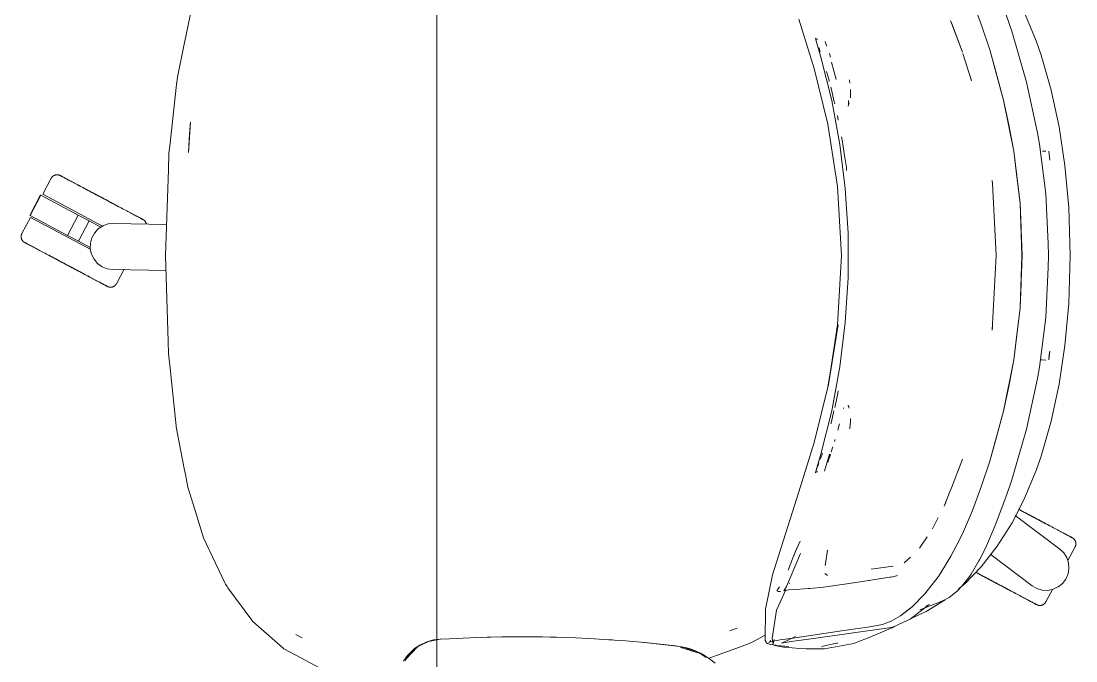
# Model space of a CAD drawing. Header units: millimetres. Extents: x 155927 to 295199, y -4084 to 97293.
# Drawn here: x 209941 to 210581, y 10181 to 10570 of the extents above; entities that cross this region are included whole.
import ezdxf

# ---------------------------------------------------------------- set-up
doc = ezdxf.new("R2010")
doc.units = ezdxf.units.MM
doc.header["$MEASUREMENT"] = 0
doc.layers.add('G-IMPT', color=8, linetype='CONTINUOUS', lineweight=9)
doc.layers.add('I-FURN', color=8, linetype='CONTINUOUS', lineweight=9)

msp = doc.modelspace()

# ---------------------------------------------------------------- linework, layer by layer
at = {"layer": 'G-IMPT'}
for p, q in [((210518.14, 10581.89), (210523.6, 10567.01)), ((210040.53, 10560.12), (210043.4, 10573.94)), ((210538.31, 10573.9), (210540.71, 10566.96)), ((210556.7, 10557.61), (210549.18, 10575.58)), ((210412.71, 10570.7), (210421.89, 10540.72)), ((210505.3, 10568.2), (210504.64, 10569.93)), ((210512.01, 10550.75), (210505.19, 10569.16)), ((210512.01, 10550.75), (210505.3, 10568.2)), ((210528.61, 10552.09), (210523.6, 10567.01)), ((210541.91, 10563.36), (210540.71, 10566.96)), ((210039.77, 10556.44), (210040.53, 10560.12)), ((210422.94, 10559.13), (210422.85, 10558.89)), ((210422.85, 10558.89), (210422.91, 10558.67)), ((210550.85, 10532.53), (210541.91, 10563.36)), ((210039.77, 10556.44), (210035.42, 10535.49)), ((210422.91, 10558.67), (210422.98, 10558.37)), ((210422.98, 10558.37), (210423.05, 10558.1)), ((210426.12, 10547.67), (210423.05, 10558.1)), ((210423.94, 10558.36), (210423.33, 10558.74)), ((210423.94, 10558.36), (210423.73, 10558.5)), ((210424.96, 10552.87), (210424.72, 10553.53)), ((210424.96, 10552.87), (210425.71, 10550.77)), ((210429.25, 10555.42), (210428.64, 10557.08)), ((210429.25, 10555.42), (210429.62, 10554.41)), ((210559.77, 10548.87), (210556.7, 10557.61)), ((210432.67, 10521.35), (210426.12, 10547.67)), ((210431.96, 10547.66), (210431.24, 10549.88)), ((210517.54, 10533.28), (210512.29, 10549.77)), ((210532.34, 10538.84), (210528.57, 10552)), ((210536.99, 10521.59), (210528.57, 10552)), ((210536.99, 10521.59), (210528.61, 10552.09)), ((210559.77, 10548.87), (210565.95, 10527.63)), ((210430.21, 10507.04), (210421.89, 10540.72)), ((210432.41, 10544.57), (210435.34, 10534.11)), ((210035.42, 10535.49), (210034.93, 10531.08)), ((210429.7, 10538.25), (210429.5, 10538.93)), ((210430.82, 10534.25), (210429.7, 10538.25)), ((210430.82, 10534.25), (210431.14, 10533.11)), ((210443.7, 10531.86), (210443.48, 10533.95)), ((210517.54, 10533.28), (210516.47, 10536.72)), ((210532.34, 10538.84), (210536.99, 10521.59)), ((210030.8, 10493.63), (210034.93, 10531.08)), ((210431.14, 10533.11), (210431.18, 10532.93)), ((210432.44, 10528.09), (210432.1, 10529.39)), ((210432.44, 10528.09), (210433.99, 10521.34)), ((210444.1, 10523), (210444.01, 10528.06)), ((210444.01, 10528.06), (210444.09, 10525.79)), ((210550.85, 10532.53), (210557.52, 10501.74)), ((210565.95, 10527.63), (210570.76, 10505.27)), ((210432.67, 10521.35), (210437.6, 10494.69)), ((210434.45, 10519.36), (210433.99, 10521.34)), ((210442.77, 10519), (210442.81, 10521.3)), ((210442.82, 10521.16), (210442.81, 10521.3)), ((210444.1, 10523), (210444.09, 10525.79)), ((210536.99, 10521.59), (210543.17, 10490.47)), ((210536.99, 10521.59), (210540.07, 10506.57)), ((210536.99, 10521.59), (210543.16, 10490.55)), ((210442.56, 10517.95), (210443.24, 10519.9)), ((210442.77, 10519), (210442.56, 10517.95)), ((210042.2, 10489.79), (210043.45, 10508.07)), ((210043.45, 10508.07), (210042.84, 10501.13)), ((210436.65, 10509.32), (210436.11, 10512.13)), ((210042.2, 10489.79), (210042.84, 10501.13)), ((210430.21, 10507.04), (210436.2, 10469.12)), ((210543.17, 10490.47), (210540.07, 10506.57)), ((210558.7, 10494.82), (210557.52, 10501.74)), ((210570.76, 10505.27), (210574.25, 10481.85)), ((210438.57, 10499.21), (210439.13, 10496.31)), ((210439.37, 10494.68), (210439.13, 10496.31)), ((210562.52, 10464.65), (210558.7, 10494.82)), ((210030, 10479.32), (210030.32, 10489.26)), ((210030.8, 10493.63), (210030.32, 10489.26)), ((210437.6, 10494.69), (210440.9, 10467.77)), ((210440.22, 10489.06), (210439.37, 10494.68)), ((210440.22, 10489.06), (210441.52, 10480.53)), ((210546.99, 10458.95), (210543.16, 10490.55)), ((210546.95, 10458.91), (210543.17, 10490.47)), ((210543.17, 10490.47), (210545.11, 10474.99)), ((210560.5, 10490.51), (210562.59, 10490.58)), ((210562.59, 10490.58), (210562.48, 10490.58)), ((210564.35, 10490.55), (210565, 10485.14)), ((210030, 10479.32), (210028.29, 10427.14)), ((210441.52, 10480.53), (210441.7, 10478.87)), ((210574.25, 10481.85), (210576.51, 10456.28)), ((210436.2, 10469.12), (210438.56, 10427.14)), ((210529.95, 10472.41), (210529.99, 10472.17)), ((210530.23, 10470.86), (210529.96, 10472.64)), ((210530.23, 10470.86), (210529.99, 10472.17)), ((210532.55, 10427.14), (210530.23, 10470.86)), ((210532.5, 10427.14), (210530.23, 10470.86)), ((210546.95, 10458.91), (210545.11, 10474.99)), ((210442.55, 10440.7), (210440.9, 10467.77)), ((210564.13, 10434.45), (210562.52, 10464.65)), ((210547.63, 10444.02), (210546.95, 10458.91)), ((210546.95, 10458.91), (210548.09, 10427.14)), ((210546.99, 10458.95), (210548.32, 10427.14)), ((210576.51, 10456.28), (210577.36, 10427.14)), ((210547.63, 10444.02), (210548.09, 10427.14)), ((210442.55, 10440.7), (210442.55, 10413.58)), ((210564.13, 10434.45), (210564.23, 10427.14)), ((210028.29, 10427.14), (210029.91, 10374.97)), ((210436.2, 10385.15), (210438.56, 10427.14)), ((210532.5, 10427.14), (210530, 10381.8)), ((210546.95, 10395.36), (210548.09, 10427.14)), ((210548.32, 10427.14), (210546.99, 10395.32)), ((210547.63, 10410.25), (210548.09, 10427.14)), ((210564.13, 10419.82), (210564.23, 10427.14)), ((210577.36, 10427.14), (210576.51, 10397.99)), ((210564.13, 10419.82), (210562.52, 10389.62)), ((210442.55, 10413.58), (210440.9, 10386.51)), ((210546.95, 10395.36), (210547.63, 10410.25)), ((210546.99, 10395.32), (210543.16, 10363.73)), ((210546.95, 10395.36), (210543.17, 10363.81)), ((210545.11, 10379.28), (210546.95, 10395.36)), ((210576.51, 10397.99), (210574.25, 10372.42)), ((210437.6, 10359.59), (210440.9, 10386.51)), ((210562.52, 10389.62), (210558.7, 10359.45)), ((210430.21, 10347.23), (210436.46, 10384.98)), ((210436.2, 10385.15), (210430.47, 10347.61)), ((210436.46, 10384.98), (210430.47, 10347.61)), ((210529.95, 10381.86), (210529.99, 10382.1)), ((210530.23, 10383.41), (210529.99, 10382.1)), ((210530, 10381.8), (210530.23, 10383.41)), ((210029.91, 10374.97), (210030.13, 10367.71)), ((210545.11, 10379.28), (210543.17, 10363.81)), ((210030.87, 10360.65), (210030.13, 10367.71)), ((210564.35, 10363.72), (210565, 10369.14)), ((210564.43, 10365.37), (210565, 10369.14)), ((210574.25, 10372.42), (210570.76, 10349)), ((210034.69, 10323.65), (210030.87, 10360.65)), ((210543.17, 10363.81), (210536.95, 10332.56)), ((210536.95, 10332.56), (210543.16, 10363.73)), ((210543.17, 10363.81), (210540.07, 10347.7)), ((210559.25, 10363.81), (210560.5, 10363.76)), ((210562.59, 10363.69), (210560.5, 10363.76)), ((210562.59, 10363.69), (210562.48, 10363.69)), ((210432.67, 10332.92), (210437.6, 10359.59)), ((210558.7, 10359.45), (210557.52, 10352.53)), ((210536.99, 10332.68), (210540.07, 10347.7)), ((210557.52, 10352.53), (210550.85, 10321.74)), ((210565.95, 10326.64), (210570.76, 10349)), ((210421.89, 10313.55), (210430.21, 10347.23)), ((210436.15, 10342.33), (210434.44, 10334.91)), ((210436.62, 10344.96), (210436.15, 10342.33)), ((210439.89, 10334.72), (210439.75, 10334.31)), ((210442.56, 10336.32), (210443.24, 10334.37)), ((210442.56, 10336.32), (210442.77, 10335.28)), ((210432.67, 10332.92), (210426.12, 10306.6)), ((210433.99, 10332.93), (210432.44, 10326.18)), ((210444.09, 10328.23), (210444.09, 10327.53)), ((210536.99, 10332.68), (210528.57, 10302.27)), ((210536.99, 10332.68), (210528.61, 10302.18)), ((210532.34, 10315.43), (210536.99, 10332.68)), ((210034.69, 10323.65), (210034.78, 10323.19)), ((210039.64, 10297.81), (210034.78, 10323.19)), ((210432.44, 10326.18), (210432.1, 10324.9)), ((210436.29, 10321.1), (210437.29, 10324.96)), ((210436.29, 10321.1), (210436.68, 10322.63)), ((210443.71, 10322.45), (210443.68, 10321.97)), ((210443.99, 10326.16), (210443.71, 10322.45)), ((210443.99, 10326.16), (210444.09, 10327.53)), ((210559.77, 10305.4), (210565.95, 10326.64)), ((210434.38, 10314.31), (210434.71, 10315.43)), ((210532.34, 10315.43), (210528.57, 10302.27)), ((210541.91, 10290.91), (210550.85, 10321.74)), ((210421.89, 10313.55), (210412.71, 10283.58)), ((210432.6, 10308.52), (210433.39, 10311.02)), ((210426.12, 10306.6), (210422.85, 10295.38)), ((210426.12, 10306.6), (210423.01, 10295.78)), ((210426.12, 10306.6), (210423.06, 10296.07)), ((210425.73, 10303.57), (210426.02, 10304.38)), ((210426.75, 10306.6), (210426.02, 10304.38)), ((210426.75, 10306.6), (210426.9, 10307.06)), ((210431.32, 10306.61), (210428.28, 10296.18)), ((210430.19, 10301.42), (210430.95, 10303.58)), ((210431.21, 10304.3), (210430.95, 10303.58)), ((210431.21, 10304.3), (210431.98, 10306.61)), ((210432.36, 10307.74), (210432.6, 10308.52)), ((210512.01, 10303.52), (210505.3, 10286.07)), ((210512.01, 10303.52), (210509.29, 10296.09)), ((210556.7, 10296.66), (210559.77, 10305.4)), ((210039.64, 10297.81), (210040.35, 10294.15)), ((210424.4, 10299.85), (210424, 10298.78)), ((210424.74, 10300.82), (210424.4, 10299.85)), ((210523.6, 10287.26), (210528.61, 10302.18)), ((210556.7, 10296.66), (210549.18, 10278.69)), ((210041.81, 10286.55), (210040.35, 10294.15)), ((210422.85, 10295.38), (210422.99, 10295.14)), ((210423.06, 10296.07), (210423.01, 10295.78)), ((210423.94, 10295.92), (210423.33, 10295.53)), ((210423.94, 10295.92), (210423.73, 10295.77)), ((210541.91, 10290.91), (210540.71, 10287.31)), ((210046, 10272.94), (210041.81, 10286.55)), ((210412.71, 10283.58), (210396.72, 10233.33)), ((210504.64, 10284.34), (210500.91, 10275.02)), ((210505.3, 10286.07), (210504.64, 10284.34)), ((210523.6, 10287.26), (210518.14, 10272.38)), ((210538.37, 10280.49), (210540.71, 10287.31)), ((210500.91, 10275.02), (210501.91, 10277.26)), ((210538.37, 10280.49), (210532.77, 10265.41)), ((210549.18, 10278.69), (210542.09, 10264.91)), ((210051.32, 10255.67), (210046, 10272.94)), ((210518.14, 10272.38), (210511.97, 10258.16)), ((210493.74, 10261.18), (210497.28, 10268.15)), ((210531.29, 10261.73), (210532.77, 10265.41)), ((210542.09, 10264.91), (210533.12, 10250.62)), ((210508.58, 10251.43), (210511.97, 10258.16)), ((210526.52, 10250.77), (210531.29, 10261.73)), ((210051.32, 10255.67), (210054.51, 10248.9)), ((210410.42, 10246.9), (210413.47, 10253.61)), ((210486.71, 10250.58), (210490.21, 10255.71)), ((210490.21, 10255.71), (210490.6, 10256.29)), ((210508.58, 10251.43), (210505.01, 10244.64)), ((210054.94, 10247.98), (210054.51, 10248.9)), ((210064.21, 10228.34), (210054.94, 10247.98)), ((210405.26, 10226.18), (210413.7, 10246.16)), ((210409.39, 10244.31), (210411.42, 10249.43)), ((210411.42, 10249.42), (210409.39, 10244.31)), ((210409.4, 10244.52), (210411.42, 10249.42)), ((210428.75, 10238.99), (210430.15, 10248.15)), ((210486.71, 10250.58), (210485.96, 10249.47)), ((210522.3, 10242.32), (210526.3, 10250.33)), ((210533.12, 10250.62), (210523.31, 10238.02)), ((210526.52, 10250.77), (210526.3, 10250.33)), ((210409.4, 10244.52), (210406.15, 10236.05)), ((210428.75, 10238.99), (210428.8, 10239.34)), ((210480.44, 10243.94), (210476.53, 10240.6)), ((210501.24, 10238.41), (210505.01, 10244.64)), ((210521.99, 10241.72), (210517.26, 10233.72)), ((210522.3, 10242.32), (210521.99, 10241.72)), ((210392.53, 10212.38), (210396.72, 10233.33)), ((210428.4, 10234.04), (210430.04, 10232.76)), ((210456.59, 10236.66), (210469.94, 10238.44)), ((210470.46, 10232.28), (210468.48, 10231.86)), ((210469.94, 10238.44), (210469.47, 10238.3)), ((210472.63, 10232.74), (210470.46, 10232.28)), ((210497.36, 10232.31), (210497.19, 10232.06)), ((210501.24, 10238.41), (210497.36, 10232.31)), ((210511.68, 10226.3), (210516.4, 10232.43)), ((210513.35, 10227.72), (210523.31, 10238.02)), ((210516.4, 10232.43), (210517.26, 10233.72)), ((210064.21, 10228.34), (210064.63, 10227.63)), ((210065.57, 10226.06), (210064.63, 10227.63)), ((210066.03, 10225.29), (210065.57, 10226.06)), ((210399.3, 10223.51), (210400.89, 10225.97)), ((210400.89, 10225.97), (210399.36, 10223.49)), ((210399.36, 10223.49), (210400.85, 10225.96)), ((210403.5, 10223.51), (210405.26, 10226.18)), ((210406.71, 10227.9), (210407.15, 10228.17)), ((210441.81, 10227.69), (210427.74, 10225.66)), ((210441.81, 10227.69), (210455.17, 10229.81)), ((210455.17, 10229.81), (210455.68, 10229.89)), ((210456.29, 10229.98), (210455.68, 10229.89)), ((210456.29, 10229.98), (210468.01, 10231.79)), ((210468.01, 10231.79), (210468.48, 10231.86)), ((210489.17, 10221.62), (210497.19, 10232.06)), ((210508.79, 10223.28), (210511.68, 10226.3)), ((210513.35, 10227.72), (210509.68, 10224.72)), ((210066.03, 10225.29), (210080.6, 10205.79)), ((210399.16, 10211.68), (210404.77, 10224.03)), ((210399.3, 10223.51), (210399.36, 10223.49)), ((210400.23, 10223.21), (210399.36, 10223.49)), ((210401.59, 10223.04), (210400.23, 10223.21)), ((210404.22, 10223.8), (210403.5, 10223.51)), ((210404.22, 10223.8), (210404.24, 10223.8)), ((210406.62, 10224.1), (210404.24, 10223.8)), ((210406.62, 10224.1), (210406.7, 10224.1)), ((210410.57, 10224.4), (210406.7, 10224.1)), ((210418.43, 10224.96), (210410.57, 10224.4)), ((210419.42, 10225.03), (210418.43, 10224.96)), ((210427.66, 10225.65), (210419.42, 10225.03)), ((210427.66, 10225.65), (210427.74, 10225.66)), ((210489.17, 10221.62), (210481.43, 10213.72)), ((210503.92, 10219.42), (210502.79, 10218.8)), ((210503.92, 10219.42), (210508.79, 10223.28)), ((210474.47, 10208.3), (210481.43, 10213.72)), ((210481.64, 10214.03), (210474.69, 10208.63)), ((210481.64, 10214.03), (210478.07, 10211.22)), ((210491.87, 10215.28), (210480.17, 10206.34)), ((210486.22, 10212.05), (210498.12, 10216.56)), ((210491.87, 10215.28), (210489.84, 10214.12)), ((210489.98, 10210.99), (210501.43, 10218.11)), ((210500.35, 10217.63), (210498.12, 10216.56)), ((210502.79, 10218.8), (210500.35, 10217.63)), ((210392.53, 10212.38), (210392.14, 10193.39)), ((210399.16, 10211.68), (210396.44, 10194.63)), ((210474.47, 10208.3), (210468.63, 10205.01)), ((210474.69, 10208.63), (210478.07, 10211.22)), ((210481.35, 10207.01), (210489.98, 10210.99)), ((210080.6, 10205.79), (210081.33, 10204.82)), ((210084.59, 10201.95), (210081.33, 10204.82)), ((210084.59, 10201.95), (210099.37, 10188.93)), ((210375.27, 10200.92), (210370.8, 10199.29)), ((210370.8, 10199.29), (210374.68, 10200.66)), ((210375.27, 10200.92), (210374.68, 10200.66)), ((210420.07, 10194.41), (210467.29, 10201.09)), ((210439.98, 10199.35), (210455.75, 10201.75)), ((210469.72, 10201.25), (210453.27, 10194.45)), ((210463.42, 10203.05), (210455.75, 10201.75)), ((210463.42, 10203.05), (210468.21, 10204.8)), ((210467.29, 10201.09), (210470.28, 10201.73)), ((210468.63, 10205.01), (210468.21, 10204.8)), ((210470.89, 10202.02), (210469.72, 10201.25)), ((210473.65, 10203.3), (210470.28, 10201.73)), ((210473.65, 10203.3), (210480.17, 10206.34)), ((210107.34, 10196.96), (210111.23, 10195)), ((210107.34, 10196.96), (210109.64, 10195.78)), ((210109.64, 10195.78), (210111.23, 10195)), ((210192.83, 10193.91), (210190.9, 10193.67)), ((210192.83, 10193.74), (210195.13, 10194.17)), ((210194.91, 10194.17), (210192.83, 10193.91)), ((210200.57, 10194.45), (210194.91, 10194.17)), ((210200.57, 10194.45), (210213.13, 10195.07)), ((210216.68, 10195.19), (210213.13, 10195.07)), ((210232.35, 10195.57), (210216.68, 10195.19)), ((210220.08, 10195.25), (210223.4, 10195.39)), ((210225.62, 10195.39), (210223.4, 10195.39)), ((210232.35, 10195.57), (210236.86, 10195.62)), ((210236.86, 10195.62), (210251.57, 10195.61)), ((210257.04, 10195.54), (210251.57, 10195.61)), ((210257.04, 10195.54), (210269.35, 10195.25)), ((210263.82, 10195.41), (210261.74, 10195.41)), ((210265.48, 10195.33), (210263.82, 10195.41)), ((210277.23, 10194.95), (210269.35, 10195.25)), ((210277.23, 10194.95), (210288.54, 10194.41)), ((210297.41, 10193.85), (210288.54, 10194.41)), ((210297.41, 10193.85), (210307.69, 10193.12)), ((210299.45, 10193.72), (210297.55, 10193.81)), ((210392.21, 10196.58), (210384.3, 10192.44)), ((210397.13, 10191.05), (210396.44, 10194.63)), ((210397.62, 10193.92), (210396.89, 10190.64)), ((210397.62, 10193.92), (210397.13, 10191.05)), ((210401.26, 10193.69), (210409.11, 10194.8)), ((210402.23, 10191.78), (210410.63, 10195.77)), ((210409.11, 10194.8), (210439.98, 10199.35)), ((210420.07, 10194.41), (210409.41, 10192.97)), ((210453.27, 10194.45), (210449.91, 10193.06)), ((210099.37, 10188.93), (210100.04, 10188.35)), ((210110.47, 10182.76), (210100.04, 10188.35)), ((210174.39, 10182.2), (210181.29, 10189.59)), ((210175.58, 10184.29), (210181.29, 10189.59)), ((210178.08, 10187.28), (210179.4, 10188.41)), ((210181.29, 10189.59), (210178.88, 10187.36)), ((210182.62, 10190.62), (210179.4, 10188.41)), ((210183.53, 10190.7), (210181.29, 10189.59)), ((210182.62, 10190.62), (210186.95, 10192.6)), ((210183.53, 10190.7), (210187.79, 10192.8)), ((210190.9, 10193.67), (210186.95, 10192.6)), ((210187.79, 10192.8), (210192.83, 10193.74)), ((210299.45, 10193.72), (210300.87, 10193.58)), ((210319.09, 10192.14), (210307.69, 10193.12)), ((210340.53, 10189.79), (210317.57, 10192.24)), ((210317.57, 10192.24), (210337.71, 10190.12)), ((210340.53, 10189.79), (210319.09, 10192.14)), ((210340.53, 10189.79), (210337.71, 10190.12)), ((210340.53, 10189.79), (210345.49, 10188.63)), ((210340.6, 10189.57), (210343.66, 10188.99)), ((210352.88, 10185.39), (210341.03, 10189.2)), ((210350.17, 10186.29), (210341.03, 10189.2)), ((210343.66, 10188.99), (210351.84, 10185.79)), ((210349.62, 10187.18), (210345.49, 10188.63)), ((210357.63, 10182.38), (210376.57, 10189.33)), ((210376.57, 10189.33), (210382.54, 10191.52)), ((210384.3, 10192.44), (210382.54, 10191.52)), ((210392.14, 10193.39), (210392.75, 10192.36)), ((210392.62, 10192.98), (210392.75, 10192.36)), ((210392.62, 10192.98), (210392.73, 10192.43)), ((210392.75, 10192.36), (210392.73, 10192.43)), ((210393.12, 10191.86), (210392.75, 10192.36)), ((210393.66, 10191.54), (210393.12, 10191.86)), ((210393.66, 10191.54), (210395.52, 10190.99)), ((210395.61, 10192.75), (210394.51, 10192.19)), ((210395.01, 10192.58), (210394.51, 10192.19)), ((210394.99, 10192.58), (210401.26, 10193.69)), ((210395.61, 10192.75), (210394.99, 10192.58)), ((210395.01, 10192.58), (210395.33, 10193.12)), ((210395.41, 10193.62), (210395.33, 10193.12)), ((210398.8, 10190.46), (210395.52, 10190.99)), ((210399.21, 10190.2), (210396.89, 10190.64)), ((210398.8, 10190.46), (210399.42, 10190.38)), ((210403.46, 10189.39), (210399.21, 10190.2)), ((210399.42, 10190.38), (210404.1, 10189.86)), ((210402.23, 10191.78), (210403.09, 10191.92)), ((210408.11, 10192.76), (210403.09, 10191.92)), ((210403.93, 10189.34), (210403.46, 10189.39)), ((210403.93, 10189.34), (210413.26, 10188.54)), ((210404.1, 10189.86), (210406.69, 10189.65)), ((210408.11, 10192.76), (210409.41, 10192.97)), ((210413.26, 10188.54), (210417.21, 10188.2)), ((210421.38, 10188.2), (210417.21, 10188.2)), ((210428.35, 10188.23), (210421.38, 10188.2)), ((210426.49, 10189.64), (210435.79, 10191.68)), ((210428.35, 10188.23), (210446.05, 10191.46)), ((210435.79, 10191.68), (210436.37, 10191.83)), ((210446.05, 10191.46), (210449.91, 10193.06)), ((210121.71, 10176.75), (210110.47, 10182.76)), ((210175.21, 10184.23), (210172.77, 10180.78)), ((210173.7, 10181.13), (210175.58, 10184.29)), ((210174.39, 10182.2), (210178.88, 10187.36)), ((210178.08, 10187.28), (210175.21, 10184.23)), ((210354.2, 10184.99), (210349.62, 10187.18)), ((210352.88, 10185.39), (210350.17, 10186.29)), ((210352.88, 10185.39), (210356.46, 10182.96)), ((210354.2, 10184.99), (210358.53, 10182.26)), ((210361.84, 10179.64), (210358.53, 10182.26))]:
    msp.add_line(p, q, dxfattribs=at)
at = {"layer": 'I-FURN'}
for p, q in [((210192.83, 9382.71), (210192.83, 10982.71)), ((210192.83, 10982.71), (210192.83, 9382.71)), ((209960.12, 10475.49), (209960.25, 10475.58)), ((209960.25, 10475.58), (209960.39, 10475.67)), ((209960.39, 10475.67), (209960.53, 10475.74)), ((209960.53, 10475.74), (209960.68, 10475.81)), ((209960.68, 10475.81), (209960.82, 10475.88)), ((209960.82, 10475.88), (209960.97, 10475.94)), ((209960.97, 10475.94), (209961.12, 10475.99)), ((209961.12, 10475.99), (209961.28, 10476.04)), ((209961.28, 10476.04), (209961.43, 10476.08)), ((209961.43, 10476.08), (209961.59, 10476.12)), ((209961.59, 10476.12), (209961.75, 10476.15)), ((209961.75, 10476.15), (209961.91, 10476.17)), ((209961.91, 10476.17), (209962.07, 10476.19)), ((209962.07, 10476.19), (209962.23, 10476.2)), ((209962.23, 10476.2), (209962.39, 10476.2)), ((209962.39, 10476.2), (209962.55, 10476.2)), ((209962.55, 10476.2), (209962.71, 10476.19)), ((209962.71, 10476.19), (209962.87, 10476.17)), ((209962.87, 10476.17), (209963.03, 10476.15)), ((209963.03, 10476.15), (209963.19, 10476.12)), ((209963.19, 10476.12), (209963.35, 10476.09)), ((209963.35, 10476.09), (209963.51, 10476.05)), ((209963.51, 10476.05), (209963.66, 10476)), ((209963.66, 10476), (209963.81, 10475.95)), ((209963.81, 10475.95), (209963.96, 10475.89)), ((209963.96, 10475.89), (209964.11, 10475.82)), ((209964.11, 10475.82), (209964.25, 10475.75)), ((209964.25, 10475.75), (209964.29, 10475.73)), ((209964.29, 10475.73), (209964.31, 10475.72)), ((209964.3, 10475.73), (209964.29, 10475.73)), ((209964.34, 10475.7), (209964.3, 10475.73)), ((209964.31, 10475.72), (209964.37, 10475.69)), ((209964.42, 10475.66), (209964.34, 10475.7)), ((209964.37, 10475.69), (209964.47, 10475.63)), ((209964.54, 10475.6), (209964.42, 10475.66)), ((209964.47, 10475.63), (209964.61, 10475.56)), ((209964.71, 10475.51), (209964.54, 10475.6)), ((209964.61, 10475.56), (209964.79, 10475.46)), ((209964.91, 10475.4), (209964.71, 10475.51)), ((209958.84, 10474.06), (209953.69, 10464.38)), ((209958.84, 10474.06), (209958.92, 10474.2)), ((209958.92, 10474.2), (209959, 10474.34)), ((209959, 10474.34), (209959.09, 10474.48)), ((209959.09, 10474.48), (209959.19, 10474.61)), ((209959.19, 10474.61), (209959.29, 10474.73)), ((209959.29, 10474.73), (209959.39, 10474.86)), ((209959.39, 10474.86), (209959.5, 10474.97)), ((209959.5, 10474.97), (209959.62, 10475.09)), ((209959.62, 10475.09), (209959.74, 10475.2)), ((209959.74, 10475.2), (209959.86, 10475.3)), ((209959.86, 10475.3), (209959.99, 10475.4)), ((209959.99, 10475.4), (209960.12, 10475.49)), ((209964.79, 10475.46), (209965.01, 10475.35)), ((209965.15, 10475.28), (209964.91, 10475.4)), ((209965.01, 10475.35), (209965.27, 10475.21)), ((209965.43, 10475.13), (209965.15, 10475.28)), ((209965.27, 10475.21), (209965.57, 10475.05)), ((209965.74, 10474.96), (209965.43, 10475.13)), ((209965.57, 10475.05), (209965.9, 10474.87)), ((209966.1, 10474.77), (209965.74, 10474.96)), ((209965.9, 10474.87), (209966.28, 10474.68)), ((209966.49, 10474.56), (209966.1, 10474.77)), ((209966.28, 10474.68), (209966.69, 10474.46)), ((209966.92, 10474.33), (209966.49, 10474.56)), ((209966.69, 10474.46), (209967.13, 10474.22)), ((209967.39, 10474.08), (209966.92, 10474.33)), ((209967.13, 10474.22), (209967.61, 10473.96)), ((209967.89, 10473.82), (209967.39, 10474.08)), ((209967.61, 10473.96), (209968.13, 10473.69)), ((209968.43, 10473.53), (209967.89, 10473.82)), ((209968.13, 10473.69), (209968.68, 10473.4)), ((209968.99, 10473.23), (209968.43, 10473.53)), ((209968.68, 10473.4), (209969.27, 10473.09)), ((209969.6, 10472.91), (209968.99, 10473.23)), ((209970.23, 10472.57), (209969.6, 10472.91)), ((209970.89, 10472.22), (209970.23, 10472.57)), ((209971.59, 10471.85), (209970.89, 10472.22)), ((209972.31, 10471.47), (209971.59, 10471.85)), ((209973.06, 10471.07), (209972.31, 10471.47)), ((209973.84, 10470.66), (209973.06, 10471.07)), ((209974.64, 10470.23), (209973.84, 10470.66)), ((209975.46, 10469.79), (209974.64, 10470.23)), ((209975.01, 10470.03), (209975.85, 10469.59)), ((209976.31, 10469.34), (209975.46, 10469.79)), ((209975.85, 10469.59), (209976.7, 10469.13)), ((209977.18, 10468.88), (209976.31, 10469.34)), ((209976.7, 10469.13), (209977.58, 10468.66)), ((209952.4, 10463.93), (209945.83, 10451.57)), ((209946, 10451.48), (209952.57, 10463.84)), ((209952.57, 10463.84), (209975.28, 10451.77)), ((209990.44, 10444.84), (209953.69, 10464.38)), ((209978.06, 10468.41), (209977.18, 10468.88)), ((209977.58, 10468.66), (209978.48, 10468.19)), ((209978.97, 10467.93), (209978.06, 10468.41)), ((209978.48, 10468.19), (209979.39, 10467.7)), ((209979.89, 10467.44), (209978.97, 10467.93)), ((209979.39, 10467.7), (209980.32, 10467.21)), ((209980.83, 10466.94), (209979.89, 10467.44)), ((209980.32, 10467.21), (209981.27, 10466.71)), ((209981.78, 10466.43), (209980.83, 10466.94)), ((209981.27, 10466.71), (209982.22, 10466.2)), ((209982.74, 10465.92), (209981.78, 10466.43)), ((209982.22, 10466.2), (209983.19, 10465.68)), ((209983.72, 10465.4), (209982.74, 10465.92)), ((209983.19, 10465.68), (209984.17, 10465.16)), ((209984.7, 10464.88), (209983.72, 10465.4)), ((209984.17, 10465.16), (209985.16, 10464.64)), ((209985.69, 10464.35), (209984.7, 10464.88)), ((209985.16, 10464.64), (209986.15, 10464.11)), ((209986.69, 10463.82), (209985.69, 10464.35)), ((209986.15, 10464.11), (209987.15, 10463.58)), ((209987.69, 10463.29), (209986.69, 10463.82)), ((209987.15, 10463.58), (209988.15, 10463.04)), ((209988.7, 10462.75), (209987.69, 10463.29)), ((209988.15, 10463.04), (209989.16, 10462.51)), ((209989.7, 10462.22), (209988.7, 10462.75)), ((209989.16, 10462.51), (209990.16, 10461.97)), ((209990.71, 10461.69), (209989.7, 10462.22)), ((209990.16, 10461.97), (209991.17, 10461.44)), ((209991.71, 10461.15), (209990.71, 10461.69)), ((209991.17, 10461.44), (209992.17, 10460.91)), ((209992.71, 10460.62), (209991.71, 10461.15)), ((209992.17, 10460.91), (209993.17, 10460.38)), ((209993.7, 10460.09), (209992.71, 10460.62)), ((209993.17, 10460.38), (209994.16, 10459.85)), ((209994.69, 10459.57), (209993.7, 10460.09)), ((209994.16, 10459.85), (209995.14, 10459.33)), ((209995.67, 10459.05), (209994.69, 10459.57)), ((209995.14, 10459.33), (209996.12, 10458.81)), ((209996.64, 10458.53), (209995.67, 10459.05)), ((209996.12, 10458.81), (209997.08, 10458.3)), ((209997.59, 10458.02), (209996.64, 10458.53)), ((209997.08, 10458.3), (209998.03, 10457.79)), ((209998.54, 10457.52), (209997.59, 10458.02)), ((209998.03, 10457.79), (209998.97, 10457.29)), ((209999.47, 10457.03), (209998.54, 10457.52)), ((209998.97, 10457.29), (209999.89, 10456.8)), ((210000.38, 10456.54), (209999.47, 10457.03)), ((209999.89, 10456.8), (210000.8, 10456.32)), ((210001.28, 10456.06), (210000.38, 10456.54)), ((209946.18, 10450.25), (209941.03, 10440.57)), ((209968.7, 10439.41), (209946, 10451.48)), ((209982.9, 10430.73), (209946.18, 10450.25)), ((209968.7, 10439.41), (209975.28, 10451.77)), ((209975.28, 10451.77), (209981.92, 10448.24)), ((210002.15, 10455.6), (210001.28, 10456.06)), ((210003.01, 10455.14), (210002.15, 10455.6)), ((210003.85, 10454.7), (210003.01, 10455.14)), ((210004.66, 10454.27), (210003.85, 10454.7)), ((210005.45, 10453.85), (210004.66, 10454.27)), ((210006.21, 10453.44), (210005.45, 10453.85)), ((210006.94, 10453.05), (210006.21, 10453.44)), ((210007.65, 10452.68), (210006.94, 10453.05)), ((210008.33, 10452.32), (210007.65, 10452.68)), ((210008.98, 10451.97), (210008.33, 10452.32)), ((210009.59, 10451.64), (210008.98, 10451.97)), ((210010.18, 10451.33), (210009.59, 10451.64)), ((210009.86, 10451.5), (210010.43, 10451.2)), ((210010.73, 10451.04), (210010.18, 10451.33)), ((210010.43, 10451.2), (210010.97, 10450.91)), ((210011.24, 10450.77), (210010.73, 10451.04)), ((210010.97, 10450.91), (210011.47, 10450.65)), ((210011.73, 10450.51), (210011.24, 10450.77)), ((210011.47, 10450.65), (210011.94, 10450.4)), ((210012.17, 10450.27), (210011.73, 10450.51)), ((210011.94, 10450.4), (210012.37, 10450.17)), ((210012.58, 10450.05), (210012.17, 10450.27)), ((210012.37, 10450.17), (210012.76, 10449.96)), ((210012.96, 10449.86), (210012.58, 10450.05)), ((210012.76, 10449.96), (210013.11, 10449.77)), ((209975.35, 10435.88), (209981.92, 10448.24)), ((209981.92, 10448.24), (209989.06, 10444.44)), ((209987.38, 10443.3), (209990.19, 10445.17)), ((209990.19, 10445.17), (209993.37, 10446.31)), ((209993.37, 10446.31), (209996.72, 10446.66)), ((209996.72, 10446.66), (210028.91, 10446.09)), ((210013.29, 10449.68), (210012.96, 10449.86)), ((210013.11, 10449.77), (210013.43, 10449.6)), ((210013.59, 10449.52), (210013.29, 10449.68)), ((210013.43, 10449.6), (210013.71, 10449.45)), ((210013.85, 10449.38), (210013.59, 10449.52)), ((210013.71, 10449.45), (210013.95, 10449.33)), ((210014.07, 10449.27), (210013.85, 10449.38)), ((210013.95, 10449.33), (210014.15, 10449.22)), ((210014.25, 10449.17), (210014.07, 10449.27)), ((210014.15, 10449.22), (210014.32, 10449.13)), ((210014.39, 10449.1), (210014.25, 10449.17)), ((210014.32, 10449.13), (210014.44, 10449.07)), ((210014.49, 10449.04), (210014.39, 10449.1)), ((210014.44, 10449.07), (210014.52, 10449.02)), ((210014.55, 10449.01), (210014.49, 10449.04)), ((210014.52, 10449.02), (210014.56, 10449)), ((210014.57, 10449), (210014.55, 10449.01)), ((210014.56, 10449), (210014.57, 10449)), ((210014.57, 10449), (210014.71, 10448.92)), ((210014.71, 10448.92), (210014.85, 10448.84)), ((210014.85, 10448.84), (210014.98, 10448.75)), ((210014.98, 10448.75), (210015.11, 10448.65)), ((210015.11, 10448.65), (210015.24, 10448.55)), ((210015.24, 10448.55), (210015.36, 10448.45)), ((210015.36, 10448.45), (210015.48, 10448.34)), ((210015.48, 10448.34), (210015.59, 10448.22)), ((210015.59, 10448.22), (210015.7, 10448.1)), ((210015.7, 10448.1), (210015.8, 10447.98)), ((210015.8, 10447.98), (210015.9, 10447.85)), ((210015.9, 10447.85), (210016, 10447.72)), ((210016, 10447.72), (210016.08, 10447.59)), ((210016.08, 10447.59), (210016.17, 10447.45)), ((210016.17, 10447.45), (210016.25, 10447.31)), ((210016.25, 10447.31), (210016.32, 10447.16)), ((210016.32, 10447.16), (210016.38, 10447.02)), ((210016.38, 10447.02), (210016.44, 10446.87)), ((210016.44, 10446.87), (210016.5, 10446.72)), ((210016.5, 10446.72), (210016.55, 10446.56)), ((210016.55, 10446.56), (210016.59, 10446.41)), ((210016.59, 10446.41), (210016.62, 10446.25)), ((209940.56, 10438.83), (209940.57, 10438.99)), ((209940.56, 10438.66), (209940.56, 10438.83)), ((209940.56, 10438.5), (209940.56, 10438.66)), ((209940.57, 10438.34), (209940.56, 10438.5)), ((209940.57, 10438.99), (209940.59, 10439.15)), ((209940.59, 10438.18), (209940.57, 10438.34)), ((209940.59, 10439.15), (209940.61, 10439.31)), ((209940.61, 10438.02), (209940.59, 10438.18)), ((209940.61, 10439.31), (209940.64, 10439.47)), ((209940.64, 10437.86), (209940.61, 10438.02)), ((209940.64, 10439.47), (209940.67, 10439.62)), ((209940.68, 10437.71), (209940.64, 10437.86)), ((209940.67, 10439.62), (209940.71, 10439.78)), ((209940.72, 10437.55), (209940.68, 10437.71)), ((209940.71, 10439.78), (209940.76, 10439.93)), ((209940.77, 10437.4), (209940.72, 10437.55)), ((209940.76, 10439.93), (209940.81, 10440.09)), ((209940.82, 10437.25), (209940.77, 10437.4)), ((209940.81, 10440.09), (209940.87, 10440.23)), ((209940.88, 10437.1), (209940.82, 10437.25)), ((209940.87, 10440.23), (209940.94, 10440.38)), ((209940.95, 10436.95), (209940.88, 10437.1)), ((209940.94, 10440.38), (209941.01, 10440.53)), ((209941.01, 10440.53), (209941.03, 10440.57)), ((209975.35, 10435.88), (209968.7, 10439.41)), ((209982.62, 10434.59), (209983.48, 10437.85)), ((209983.48, 10437.85), (209985.1, 10440.81)), ((209985.1, 10440.81), (209987.38, 10443.3)), ((209941.02, 10436.8), (209940.95, 10436.95)), ((209941.1, 10436.66), (209941.02, 10436.8)), ((209941.18, 10436.53), (209941.1, 10436.66)), ((209941.27, 10436.39), (209941.18, 10436.53)), ((209941.36, 10436.26), (209941.27, 10436.39)), ((209941.46, 10436.13), (209941.36, 10436.26)), ((209941.56, 10436.01), (209941.46, 10436.13)), ((209941.67, 10435.89), (209941.56, 10436.01)), ((209941.79, 10435.78), (209941.67, 10435.89)), ((209941.9, 10435.67), (209941.79, 10435.78)), ((209942.03, 10435.56), (209941.9, 10435.67)), ((209942.15, 10435.46), (209942.03, 10435.56)), ((209942.28, 10435.37), (209942.15, 10435.46)), ((209942.42, 10435.28), (209942.28, 10435.37)), ((209942.56, 10435.19), (209942.42, 10435.28)), ((209942.7, 10435.11), (209942.56, 10435.19)), ((209942.74, 10435.09), (209942.7, 10435.11)), ((209942.7, 10435.11), (209942.7, 10435.11)), ((209942.7, 10435.11), (209942.72, 10435.1)), ((209942.72, 10435.1), (209942.78, 10435.07)), ((209942.83, 10435.05), (209942.74, 10435.09)), ((209942.78, 10435.07), (209942.88, 10435.02)), ((209942.95, 10434.98), (209942.83, 10435.05)), ((209942.88, 10435.02), (209943.02, 10434.94)), ((209943.11, 10434.89), (209942.95, 10434.98)), ((209943.02, 10434.94), (209943.2, 10434.85)), ((209943.31, 10434.79), (209943.11, 10434.89)), ((209943.2, 10434.85), (209943.42, 10434.73)), ((209943.55, 10434.66), (209943.31, 10434.79)), ((209943.42, 10434.73), (209943.68, 10434.59)), ((209943.83, 10434.51), (209943.55, 10434.66)), ((209943.68, 10434.59), (209943.97, 10434.44)), ((209944.15, 10434.34), (209943.83, 10434.51)), ((209943.97, 10434.44), (209944.31, 10434.26)), ((209944.5, 10434.15), (209944.15, 10434.34)), ((209944.31, 10434.26), (209944.68, 10434.06)), ((209944.9, 10433.94), (209944.5, 10434.15)), ((209944.68, 10434.06), (209945.09, 10433.84)), ((209945.33, 10433.72), (209944.9, 10433.94)), ((209945.09, 10433.84), (209945.54, 10433.6)), ((209945.79, 10433.47), (209945.33, 10433.72)), ((209945.54, 10433.6), (209946.02, 10433.35)), ((209946.29, 10433.2), (209945.79, 10433.47)), ((209946.02, 10433.35), (209946.54, 10433.07)), ((209946.83, 10432.92), (209946.29, 10433.2)), ((209946.54, 10433.07), (209947.09, 10432.78)), ((209947.4, 10432.61), (209946.83, 10432.92)), ((209947.09, 10432.78), (209947.67, 10432.47)), ((209947.67, 10432.47), (209948.29, 10432.14)), ((209948.29, 10432.14), (209948.94, 10431.8)), ((209948.94, 10431.8), (209949.61, 10431.44)), ((209949.61, 10431.44), (209950.32, 10431.06)), ((209950.32, 10431.06), (209951.06, 10430.67)), ((209982.49, 10432.08), (209975.35, 10435.88)), ((209982.56, 10431.22), (209982.62, 10434.59)), ((209983.31, 10427.93), (209982.56, 10431.22)), ((209951.06, 10430.67), (209951.82, 10430.27)), ((209951.82, 10430.27), (209952.61, 10429.85)), ((209952.61, 10429.85), (209953.42, 10429.41)), ((209953.42, 10429.41), (209954.25, 10428.97)), ((209954.25, 10428.97), (209955.11, 10428.52)), ((209955.11, 10428.52), (209955.99, 10428.05)), ((209955.99, 10428.05), (209956.88, 10427.57)), ((209957.37, 10427.31), (209956.47, 10427.79)), ((209956.88, 10427.57), (209957.8, 10427.09)), ((209958.3, 10426.82), (209957.37, 10427.31)), ((209957.8, 10427.09), (209958.73, 10426.59)), ((209959.23, 10426.32), (209958.3, 10426.82)), ((209958.73, 10426.59), (209959.67, 10426.09)), ((209960.18, 10425.82), (209959.23, 10426.32)), ((209959.67, 10426.09), (209960.63, 10425.58)), ((209961.15, 10425.3), (209960.18, 10425.82)), ((209960.63, 10425.58), (209961.6, 10425.07)), ((209962.12, 10424.79), (209961.15, 10425.3)), ((209961.6, 10425.07), (209962.57, 10424.55)), ((209963.11, 10424.26), (209962.12, 10424.79)), ((209962.57, 10424.55), (209963.56, 10424.02)), ((209984.82, 10424.92), (209983.31, 10427.93)), ((209987.02, 10422.35), (209984.82, 10424.92)), ((209964.1, 10423.74), (209963.11, 10424.26)), ((209963.56, 10424.02), (209964.56, 10423.49)), ((209965.09, 10423.21), (209964.1, 10423.74)), ((209964.56, 10423.49), (209965.55, 10422.96)), ((209966.1, 10422.67), (209965.09, 10423.21)), ((209965.55, 10422.96), (209966.56, 10422.43)), ((209967.1, 10422.14), (209966.1, 10422.67)), ((209966.56, 10422.43), (209967.56, 10421.89)), ((209968.11, 10421.6), (209967.1, 10422.14)), ((209967.56, 10421.89), (209968.57, 10421.36)), ((209969.11, 10421.07), (209968.11, 10421.6)), ((209968.57, 10421.36), (209969.57, 10420.82)), ((209970.11, 10420.54), (209969.11, 10421.07)), ((209969.57, 10420.82), (209970.57, 10420.29)), ((209971.11, 10420.01), (209970.11, 10420.54)), ((209970.57, 10420.29), (209971.57, 10419.76)), ((209972.11, 10419.48), (209971.11, 10420.01)), ((209971.57, 10419.76), (209972.56, 10419.24)), ((209973.09, 10418.95), (209972.11, 10419.48)), ((209972.56, 10419.24), (209973.55, 10418.71)), ((209974.07, 10418.43), (209973.09, 10418.95)), ((209973.55, 10418.71), (209974.52, 10418.19)), ((209975.04, 10417.92), (209974.07, 10418.43)), ((209974.52, 10418.19), (209975.48, 10417.68)), ((209976, 10417.41), (209975.04, 10417.92)), ((209989.76, 10420.39), (209987.02, 10422.35)), ((209992.89, 10419.14), (209989.76, 10420.39)), ((209996.23, 10418.67), (209992.89, 10419.14)), ((210028.57, 10418.11), (209996.23, 10418.67)), ((209998.42, 10410.05), (210003.12, 10418.89)), ((209975.48, 10417.68), (209976.43, 10417.18)), ((209976.94, 10416.91), (209976, 10417.41)), ((209976.43, 10417.18), (209977.37, 10416.68)), ((209977.87, 10416.41), (209976.94, 10416.91)), ((209977.37, 10416.68), (209978.29, 10416.19)), ((209978.79, 10415.93), (209977.87, 10416.41)), ((209978.29, 10416.19), (209979.2, 10415.71)), ((209979.68, 10415.45), (209978.79, 10415.93)), ((209979.2, 10415.71), (209980.09, 10415.23)), ((209980.56, 10414.98), (209979.68, 10415.45)), ((209980.09, 10415.23), (209980.96, 10414.77)), ((209981.42, 10414.53), (209980.56, 10414.98)), ((209980.96, 10414.77), (209981.8, 10414.32)), ((209982.25, 10414.08), (209981.42, 10414.53)), ((209981.8, 10414.32), (209982.63, 10413.88)), ((209982.63, 10413.88), (209983.43, 10413.46)), ((209983.43, 10413.46), (209984.2, 10413.04)), ((209984.2, 10413.04), (209984.95, 10412.65)), ((209984.95, 10412.65), (209985.68, 10412.26)), ((209985.68, 10412.26), (209986.37, 10411.89)), ((209986.37, 10411.89), (209987.03, 10411.54)), ((209987.03, 10411.54), (209987.67, 10411.2)), ((209987.67, 10411.2), (209988.27, 10410.88)), ((209988.58, 10410.72), (209988, 10411.03)), ((209988.27, 10410.88), (209988.84, 10410.58)), ((209989.13, 10410.42), (209988.58, 10410.72)), ((209988.84, 10410.58), (209989.37, 10410.3)), ((209989.65, 10410.15), (209989.13, 10410.42)), ((209989.37, 10410.3), (209989.87, 10410.03)), ((209990.13, 10409.89), (209989.65, 10410.15)), ((209989.87, 10410.03), (209990.34, 10409.78)), ((209990.58, 10409.66), (209990.13, 10409.89)), ((209990.34, 10409.78), (209990.77, 10409.55)), ((209990.99, 10409.44), (209990.58, 10409.66)), ((209990.77, 10409.55), (209991.16, 10409.34)), ((209991.36, 10409.24), (209990.99, 10409.44)), ((209991.16, 10409.34), (209991.52, 10409.16)), ((209991.7, 10409.06), (209991.36, 10409.24)), ((209991.52, 10409.16), (209991.84, 10408.99)), ((209991.99, 10408.9), (209991.7, 10409.06)), ((209991.84, 10408.99), (209992.12, 10408.84)), ((209992.25, 10408.77), (209991.99, 10408.9)), ((209992.12, 10408.84), (209992.36, 10408.71)), ((209992.47, 10408.65), (209992.25, 10408.77)), ((209992.36, 10408.71), (209992.56, 10408.6)), ((209992.65, 10408.55), (209992.47, 10408.65)), ((209992.56, 10408.6), (209992.72, 10408.52)), ((209992.79, 10408.48), (209992.65, 10408.55)), ((209992.72, 10408.52), (209992.84, 10408.45)), ((209992.89, 10408.43), (209992.79, 10408.48)), ((209992.84, 10408.45), (209992.92, 10408.41)), ((209992.95, 10408.39), (209992.89, 10408.43)), ((209992.92, 10408.41), (209992.97, 10408.39)), ((209992.97, 10408.38), (209992.95, 10408.39)), ((209992.97, 10408.39), (209992.97, 10408.38)), ((209993.01, 10408.36), (209992.97, 10408.38)), ((209993.15, 10408.29), (209993.01, 10408.36)), ((209993.3, 10408.23), (209993.15, 10408.29)), ((209993.45, 10408.17), (209993.3, 10408.23)), ((209993.6, 10408.11), (209993.45, 10408.17)), ((209993.76, 10408.07), (209993.6, 10408.11)), ((209993.91, 10408.03), (209993.76, 10408.07)), ((209994.07, 10407.99), (209993.91, 10408.03)), ((209994.23, 10407.96), (209994.07, 10407.99)), ((209994.39, 10407.94), (209994.23, 10407.96)), ((209994.55, 10407.92), (209994.39, 10407.94)), ((209994.71, 10407.91), (209994.55, 10407.92)), ((209994.87, 10407.91), (209994.71, 10407.91)), ((209995.03, 10407.92), (209994.87, 10407.91)), ((209995.19, 10407.93), (209995.03, 10407.92)), ((209995.35, 10407.94), (209995.19, 10407.93)), ((209995.51, 10407.96), (209995.35, 10407.94)), ((209995.67, 10407.99), (209995.51, 10407.96)), ((209995.83, 10408.03), (209995.67, 10407.99)), ((209995.99, 10408.07), (209995.83, 10408.03)), ((209996.14, 10408.12), (209995.99, 10408.07)), ((209996.29, 10408.17), (209996.14, 10408.12)), ((209996.44, 10408.23), (209996.29, 10408.17)), ((209996.59, 10408.3), (209996.44, 10408.23)), ((209996.73, 10408.37), (209996.59, 10408.3)), ((209996.87, 10408.45), (209996.73, 10408.37)), ((209997.01, 10408.53), (209996.87, 10408.45)), ((209997.15, 10408.62), (209997.01, 10408.53)), ((209997.28, 10408.71), (209997.15, 10408.62)), ((209997.4, 10408.81), (209997.28, 10408.71)), ((209997.53, 10408.92), (209997.4, 10408.81)), ((209997.65, 10409.03), (209997.53, 10408.92)), ((209997.76, 10409.14), (209997.65, 10409.03)), ((209997.87, 10409.26), (209997.76, 10409.14)), ((209997.97, 10409.38), (209997.87, 10409.26)), ((209998.07, 10409.51), (209997.97, 10409.38)), ((209998.17, 10409.64), (209998.07, 10409.51)), ((209998.26, 10409.77), (209998.17, 10409.64)), ((209998.34, 10409.91), (209998.26, 10409.77)), ((209998.42, 10410.05), (209998.34, 10409.91)), ((210546.91, 10272.63), (210545.95, 10273.14)), ((210546.39, 10272.9), (210547.36, 10272.39)), ((210547.88, 10272.11), (210546.91, 10272.63)), ((210547.36, 10272.39), (210548.34, 10271.87)), ((210548.87, 10271.59), (210547.88, 10272.11)), ((210548.34, 10271.87), (210549.32, 10271.34)), ((210549.86, 10271.06), (210548.87, 10271.59)), ((210549.32, 10271.34), (210550.32, 10270.81)), ((210550.86, 10270.53), (210549.86, 10271.06)), ((210550.32, 10270.81), (210551.32, 10270.28)), ((210544.02, 10269.28), (210571.08, 10248.89)), ((210551.86, 10270), (210550.86, 10270.53)), ((210551.32, 10270.28), (210552.32, 10269.75)), ((210552.86, 10269.46), (210551.86, 10270)), ((210552.32, 10269.75), (210553.32, 10269.22)), ((210553.87, 10268.93), (210552.86, 10269.46)), ((210553.32, 10269.22), (210554.33, 10268.68)), ((210554.87, 10268.39), (210553.87, 10268.93)), ((210554.33, 10268.68), (210555.33, 10268.15)), ((210555.87, 10267.86), (210554.87, 10268.39)), ((210555.33, 10268.15), (210556.33, 10267.61)), ((210556.87, 10267.33), (210555.87, 10267.86)), ((210556.33, 10267.61), (210557.33, 10267.08)), ((210557.87, 10266.8), (210556.87, 10267.33)), ((210557.33, 10267.08), (210558.32, 10266.56)), ((210558.85, 10266.27), (210557.87, 10266.8)), ((210558.32, 10266.56), (210559.31, 10266.03)), ((210559.83, 10265.75), (210558.85, 10266.27)), ((210559.31, 10266.03), (210560.28, 10265.52)), ((210560.8, 10265.24), (210559.83, 10265.75)), ((210560.28, 10265.52), (210561.24, 10265)), ((210561.76, 10264.73), (210560.8, 10265.24)), ((210561.24, 10265), (210562.2, 10264.5)), ((210562.7, 10264.23), (210561.76, 10264.73)), ((210562.2, 10264.5), (210563.13, 10264)), ((210563.63, 10263.73), (210562.7, 10264.23)), ((210563.13, 10264), (210564.06, 10263.51)), ((210564.55, 10263.25), (210563.63, 10263.73)), ((210564.06, 10263.51), (210564.96, 10263.03)), ((210565.44, 10262.77), (210564.55, 10263.25)), ((210566.32, 10262.31), (210565.44, 10262.77)), ((210567.18, 10261.85), (210566.32, 10262.31)), ((210568.01, 10261.41), (210567.18, 10261.85)), ((210568.82, 10260.97), (210568.01, 10261.41)), ((210569.61, 10260.56), (210568.82, 10260.97)), ((210570.37, 10260.15), (210569.61, 10260.56)), ((210571.11, 10259.76), (210570.37, 10260.15)), ((210571.82, 10259.38), (210571.11, 10259.76)), ((210572.49, 10259.02), (210571.82, 10259.38)), ((210573.14, 10258.68), (210572.49, 10259.02)), ((210573.76, 10258.35), (210573.14, 10258.68)), ((210574.34, 10258.04), (210573.76, 10258.35)), ((210574.03, 10258.21), (210574.6, 10257.9)), ((210574.89, 10257.75), (210574.34, 10258.04)), ((210574.6, 10257.9), (210575.13, 10257.62)), ((210575.41, 10257.47), (210574.89, 10257.75)), ((210575.13, 10257.62), (210575.64, 10257.35)), ((210575.89, 10257.22), (210575.41, 10257.47)), ((210575.64, 10257.35), (210576.1, 10257.1)), ((210576.34, 10256.98), (210575.89, 10257.22)), ((210576.1, 10257.1), (210576.53, 10256.88)), ((210576.75, 10256.76), (210576.34, 10256.98)), ((210576.53, 10256.88), (210576.92, 10256.67)), ((210577.12, 10256.56), (210576.75, 10256.76)), ((210576.92, 10256.67), (210577.28, 10256.48)), ((210577.46, 10256.38), (210577.12, 10256.56)), ((210577.28, 10256.48), (210577.6, 10256.31)), ((210577.75, 10256.23), (210577.46, 10256.38)), ((210577.6, 10256.31), (210577.88, 10256.16)), ((210578.01, 10256.09), (210577.75, 10256.23)), ((210577.88, 10256.16), (210578.12, 10256.03)), ((210578.23, 10255.97), (210578.01, 10256.09)), ((210578.12, 10256.03), (210578.32, 10255.93)), ((210578.41, 10255.88), (210578.23, 10255.97)), ((210578.32, 10255.93), (210578.48, 10255.84)), ((210578.55, 10255.8), (210578.41, 10255.88)), ((210578.48, 10255.84), (210578.6, 10255.77)), ((210578.65, 10255.75), (210578.55, 10255.8)), ((210578.6, 10255.77), (210578.68, 10255.73)), ((210578.71, 10255.72), (210578.65, 10255.75)), ((210578.68, 10255.73), (210578.73, 10255.71)), ((210578.73, 10255.71), (210578.71, 10255.72)), ((210578.73, 10255.71), (210578.87, 10255.63)), ((210578.73, 10255.71), (210578.73, 10255.71)), ((210578.87, 10255.63), (210579.01, 10255.54)), ((210579.01, 10255.54), (210579.14, 10255.45)), ((210579.14, 10255.45), (210579.27, 10255.36)), ((210579.27, 10255.36), (210579.4, 10255.26)), ((210579.4, 10255.26), (210579.52, 10255.15)), ((210579.52, 10255.15), (210579.64, 10255.04)), ((210579.64, 10255.04), (210579.76, 10254.93)), ((210579.76, 10254.93), (210579.86, 10254.81)), ((210579.86, 10254.81), (210579.97, 10254.69)), ((210579.97, 10254.69), (210580.07, 10254.56)), ((210580.07, 10254.56), (210580.16, 10254.43)), ((210580.16, 10254.43), (210580.25, 10254.3)), ((210580.25, 10254.3), (210580.33, 10254.16)), ((210580.33, 10254.16), (210580.41, 10254.02)), ((210580.41, 10254.02), (210580.48, 10253.87)), ((210580.48, 10253.87), (210580.55, 10253.72)), ((210580.55, 10253.72), (210580.61, 10253.57)), ((210580.61, 10253.57), (210580.66, 10253.42)), ((210580.66, 10253.42), (210580.71, 10253.27)), ((210580.71, 10253.27), (210580.75, 10253.11)), ((210580.75, 10253.11), (210580.79, 10252.96)), ((210580.79, 10252.96), (210580.82, 10252.8)), ((210580.82, 10251.51), (210580.79, 10251.35)), ((210580.82, 10252.8), (210580.84, 10252.64)), ((210580.84, 10251.67), (210580.82, 10251.51)), ((210580.84, 10252.64), (210580.86, 10252.48)), ((210580.86, 10251.83), (210580.84, 10251.67)), ((210580.86, 10252.48), (210580.87, 10252.32)), ((210580.87, 10251.99), (210580.86, 10251.83)), ((210580.87, 10252.32), (210580.87, 10252.16)), ((210580.87, 10252.16), (210580.87, 10251.99)), ((210554.24, 10226.54), (210529.34, 10245.3)), ((210571.08, 10248.89), (210573.51, 10246.55)), ((210573.51, 10246.55), (210575.31, 10243.69)), ((210575.93, 10241.85), (210580.4, 10250.26)), ((210580.42, 10250.29), (210580.4, 10250.26)), ((210580.49, 10250.44), (210580.42, 10250.29)), ((210580.56, 10250.59), (210580.49, 10250.44)), ((210580.61, 10250.74), (210580.56, 10250.59)), ((210580.67, 10250.89), (210580.61, 10250.74)), ((210580.72, 10251.04), (210580.67, 10250.89)), ((210580.76, 10251.2), (210580.72, 10251.04)), ((210580.79, 10251.35), (210580.76, 10251.2)), ((210575.31, 10243.69), (210576.38, 10240.49)), ((210576.38, 10240.49), (210576.64, 10237.13)), ((210520.15, 10234.76), (210521.05, 10234.28)), ((210521.54, 10234.02), (210520.63, 10234.5)), ((210521.05, 10234.28), (210521.96, 10233.79)), ((210522.46, 10233.53), (210521.54, 10234.02)), ((210521.96, 10233.79), (210522.89, 10233.3)), ((210523.4, 10233.03), (210522.46, 10233.53)), ((210522.89, 10233.3), (210523.83, 10232.8)), ((210524.35, 10232.52), (210523.4, 10233.03)), ((210523.83, 10232.8), (210524.79, 10232.29)), ((210525.31, 10232.01), (210524.35, 10232.52)), ((210524.79, 10232.29), (210525.76, 10231.77)), ((210576.1, 10233.8), (210574.77, 10230.7)), ((210576.64, 10237.13), (210576.1, 10233.8)), ((210526.29, 10231.49), (210525.31, 10232.01)), ((210525.76, 10231.77), (210526.74, 10231.25)), ((210527.27, 10230.97), (210526.29, 10231.49)), ((210526.74, 10231.25), (210527.73, 10230.73)), ((210528.26, 10230.44), (210527.27, 10230.97)), ((210527.73, 10230.73), (210528.72, 10230.2)), ((210529.26, 10229.91), (210528.26, 10230.44)), ((210528.72, 10230.2), (210529.72, 10229.67)), ((210530.26, 10229.38), (210529.26, 10229.91)), ((210529.72, 10229.67), (210530.72, 10229.13)), ((210531.27, 10228.85), (210530.26, 10229.38)), ((210530.72, 10229.13), (210531.73, 10228.6)), ((210532.27, 10228.31), (210531.27, 10228.85)), ((210531.73, 10228.6), (210532.73, 10228.07)), ((210533.28, 10227.78), (210532.27, 10228.31)), ((210532.73, 10228.07), (210533.74, 10227.53)), ((210534.28, 10227.24), (210533.28, 10227.78)), ((210533.74, 10227.53), (210534.74, 10227)), ((210535.28, 10226.71), (210534.28, 10227.24)), ((210534.74, 10227), (210535.74, 10226.47)), ((210536.27, 10226.18), (210535.28, 10226.71)), ((210535.74, 10226.47), (210536.73, 10225.94)), ((210537.26, 10225.66), (210536.27, 10226.18)), ((210536.73, 10225.94), (210537.71, 10225.42)), ((210557.16, 10224.84), (210554.24, 10226.54)), ((210570.13, 10225.87), (210567.08, 10224.43)), ((210572.74, 10228), (210570.13, 10225.87)), ((210574.77, 10230.7), (210572.74, 10228)), ((210538.24, 10225.14), (210537.26, 10225.66)), ((210537.71, 10225.42), (210538.68, 10224.9)), ((210539.21, 10224.62), (210538.24, 10225.14)), ((210538.68, 10224.9), (210539.65, 10224.39)), ((210540.16, 10224.11), (210539.21, 10224.62)), ((210539.65, 10224.39), (210540.6, 10223.88)), ((210541.11, 10223.61), (210540.16, 10224.11)), ((210540.6, 10223.88), (210541.54, 10223.38)), ((210542.04, 10223.12), (210541.11, 10223.61)), ((210541.54, 10223.38), (210542.46, 10222.89)), ((210542.95, 10222.63), (210542.04, 10223.12)), ((210542.46, 10222.89), (210543.37, 10222.41)), ((210543.85, 10222.16), (210542.95, 10222.63)), ((210543.37, 10222.41), (210544.25, 10221.94)), ((210544.72, 10221.69), (210543.85, 10222.16)), ((210544.25, 10221.94), (210545.12, 10221.48)), ((210545.58, 10221.23), (210544.72, 10221.69)), ((210545.12, 10221.48), (210545.97, 10221.03)), ((210546.42, 10220.79), (210545.58, 10221.23)), ((210545.97, 10221.03), (210546.79, 10220.59)), ((210546.79, 10220.59), (210547.59, 10220.16)), ((210547.59, 10220.16), (210548.37, 10219.75)), ((210548.37, 10219.75), (210549.12, 10219.35)), ((210560.4, 10223.9), (210557.16, 10224.84)), ((210563.77, 10223.76), (210560.4, 10223.9)), ((210562.59, 10216.76), (210566.62, 10224.34)), ((210567.08, 10224.43), (210563.77, 10223.76)), ((210549.12, 10219.35), (210549.84, 10218.97)), ((210549.84, 10218.97), (210550.54, 10218.6)), ((210550.54, 10218.6), (210551.2, 10218.25)), ((210551.2, 10218.25), (210551.83, 10217.91)), ((210551.83, 10217.91), (210552.43, 10217.59)), ((210552.75, 10217.42), (210552.16, 10217.74)), ((210552.43, 10217.59), (210553, 10217.29)), ((210553.3, 10217.13), (210552.75, 10217.42)), ((210553, 10217.29), (210553.54, 10217)), ((210553.81, 10216.86), (210553.3, 10217.13)), ((210553.54, 10217), (210554.04, 10216.74)), ((210554.3, 10216.6), (210553.81, 10216.86)), ((210554.04, 10216.74), (210554.51, 10216.49)), ((210554.74, 10216.36), (210554.3, 10216.6)), ((210554.51, 10216.49), (210554.94, 10216.26)), ((210555.15, 10216.15), (210554.74, 10216.36)), ((210554.94, 10216.26), (210555.33, 10216.05)), ((210555.53, 10215.95), (210555.15, 10216.15)), ((210555.33, 10216.05), (210555.68, 10215.86)), ((210555.86, 10215.77), (210555.53, 10215.95)), ((210555.68, 10215.86), (210556, 10215.69)), ((210556.16, 10215.61), (210555.86, 10215.77)), ((210556, 10215.69), (210556.28, 10215.54)), ((210556.42, 10215.47), (210556.16, 10215.61)), ((210556.28, 10215.54), (210556.52, 10215.42)), ((210556.64, 10215.36), (210556.42, 10215.47)), ((210556.52, 10215.42), (210556.72, 10215.31)), ((210556.82, 10215.26), (210556.64, 10215.36)), ((210556.72, 10215.31), (210556.88, 10215.22)), ((210556.96, 10215.19), (210556.82, 10215.26)), ((210556.88, 10215.22), (210557.01, 10215.16)), ((210557.06, 10215.13), (210556.96, 10215.19)), ((210557.01, 10215.16), (210557.09, 10215.12)), ((210557.12, 10215.1), (210557.06, 10215.13)), ((210557.09, 10215.12), (210557.13, 10215.09)), ((210557.14, 10215.09), (210557.12, 10215.1)), ((210557.13, 10215.09), (210557.14, 10215.09)), ((210557.17, 10215.07), (210557.14, 10215.09)), ((210557.32, 10215), (210557.17, 10215.07)), ((210557.47, 10214.93), (210557.32, 10215)), ((210557.62, 10214.87), (210557.47, 10214.93)), ((210557.77, 10214.82), (210557.62, 10214.87)), ((210557.92, 10214.77), (210557.77, 10214.82)), ((210558.08, 10214.73), (210557.92, 10214.77)), ((210558.24, 10214.7), (210558.08, 10214.73)), ((210558.39, 10214.67), (210558.24, 10214.7)), ((210558.55, 10214.65), (210558.39, 10214.67)), ((210558.71, 10214.63), (210558.55, 10214.65)), ((210558.88, 10214.62), (210558.71, 10214.63)), ((210559.04, 10214.62), (210558.88, 10214.62)), ((210559.2, 10214.62), (210559.04, 10214.62)), ((210559.36, 10214.63), (210559.2, 10214.62)), ((210559.52, 10214.65), (210559.36, 10214.63)), ((210559.68, 10214.67), (210559.52, 10214.65)), ((210559.84, 10214.7), (210559.68, 10214.67)), ((210559.99, 10214.74), (210559.84, 10214.7)), ((210560.15, 10214.78), (210559.99, 10214.74)), ((210560.3, 10214.83), (210560.15, 10214.78)), ((210560.46, 10214.88), (210560.3, 10214.83)), ((210560.61, 10214.94), (210560.46, 10214.88)), ((210560.75, 10215.01), (210560.61, 10214.94)), ((210560.9, 10215.08), (210560.75, 10215.01)), ((210561.04, 10215.16), (210560.9, 10215.08)), ((210561.18, 10215.24), (210561.04, 10215.16)), ((210561.31, 10215.33), (210561.18, 10215.24)), ((210561.44, 10215.42), (210561.31, 10215.33)), ((210561.57, 10215.52), (210561.44, 10215.42)), ((210561.69, 10215.62), (210561.57, 10215.52)), ((210561.81, 10215.73), (210561.69, 10215.62)), ((210561.93, 10215.85), (210561.81, 10215.73)), ((210562.04, 10215.96), (210561.93, 10215.85)), ((210562.14, 10216.09), (210562.04, 10215.96)), ((210562.24, 10216.21), (210562.14, 10216.09)), ((210562.33, 10216.34), (210562.24, 10216.21)), ((210562.42, 10216.48), (210562.33, 10216.34)), ((210562.51, 10216.62), (210562.42, 10216.48)), ((210562.59, 10216.76), (210562.51, 10216.62))]:
    msp.add_line(p, q, dxfattribs=at)
msp.add_arc((209996.29, 10432.67), 13.81, 192.34734, 197.33603, dxfattribs=at)
msp.add_open_spline([(209982.97, 10429.02), (209982.85, 10429.45), (209982.78, 10429.88), (209982.72, 10430.32)], degree=3, dxfattribs=at)

doc.saveas('drawing.dxf')
